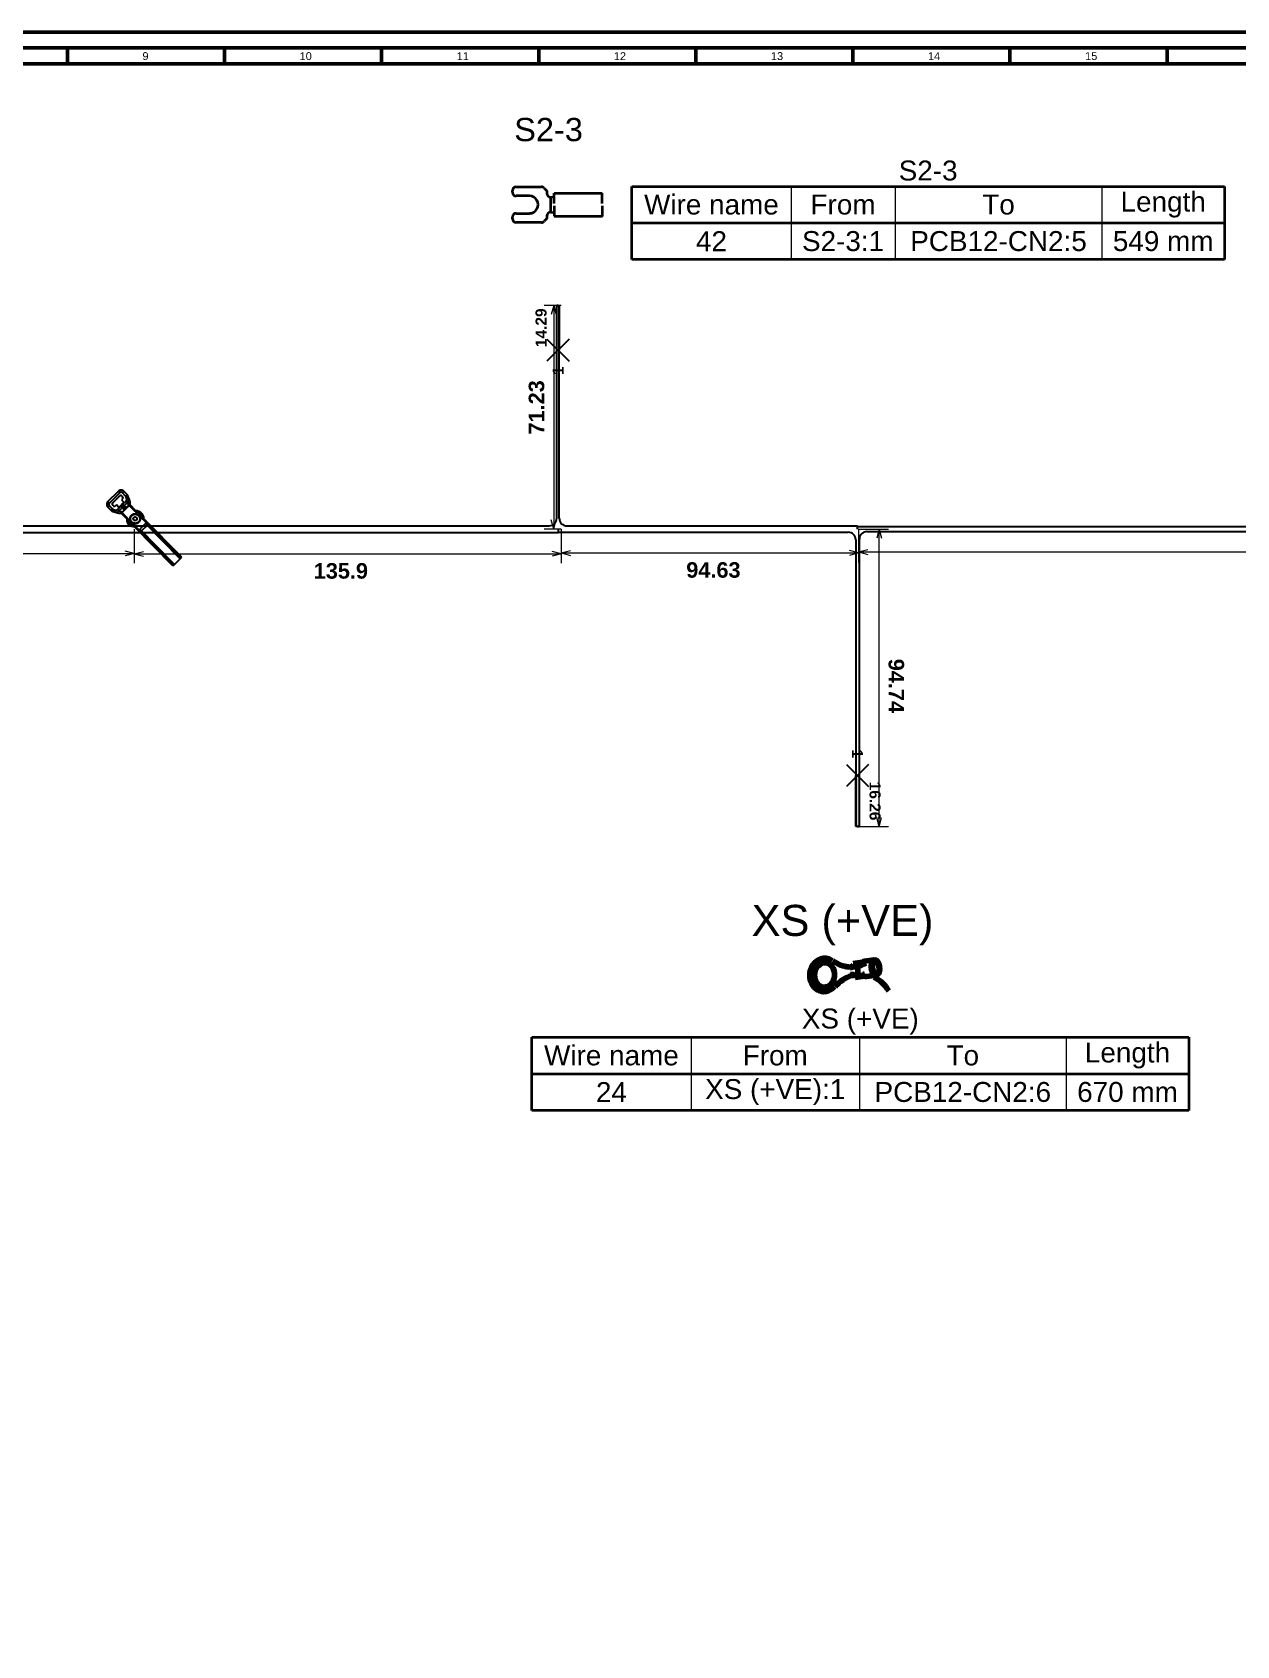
# Model space of a CAD drawing. Header units: millimetres. Extents: x 0 to 1189, y 1 to 842.
# Drawn here: x 383 to 767, y 328 to 842 of the extents above; entities that cross this region are included whole.
import ezdxf

# ---------------------------------------------------------------- set-up
doc = ezdxf.new("R2010")
doc.units = ezdxf.units.MM
doc.header["$MEASUREMENT"] = 0
doc.linetypes.add('DottedLine', pattern=[3, 0, -3])
doc.styles.get("Standard").update_dxf_attribs({"font": 'txt.shx'})

msp = doc.modelspace()

# ---------------------------------------------------------------- hatches: boundary and pattern name
h = msp.add_hatch(color=1)
h.paths.add_polyline_path([(113.7, 683.34), (89.11, 692.29), (89.39, 693.04), (113.84, 684.14), (113.84, 684.12), (113.84, 683.34)], flags=0)
h.paths.add_polyline_path([(551.07, 740.65), (550.28, 740.65), (550.28, 754.94), (551.07, 754.94)], flags=0)
h = msp.add_hatch(color=2)
h.paths.add_polyline_path([(113.35, 683.43), (99.93, 706.68), (100.9, 707.25), (113.87, 684.79), (113.84, 684.79), (113.84, 683.43)], flags=0)
h.paths.add_polyline_path([(645.39, 605.24), (646.52, 605.24), (646.55, 588.98), (645.43, 588.98)], flags=0)

# ---------------------------------------------------------------- linework, layer by layer
at = {"color": 7, "linetype": 'Continuous', "lineweight": 50}
for p, q in [((0, 841.88), (1189, 841.88)), ((5, 836.88), (1184, 836.88)), ((394.5, 831.88), (394.5, 836.88)), ((444.5, 831.88), (444.5, 836.88)), ((494.5, 831.88), (494.5, 836.88)), ((544.5, 831.88), (544.5, 836.88)), ((594.5, 831.88), (594.5, 836.88)), ((644.5, 831.88), (644.5, 836.88)), ((694.5, 831.88), (694.5, 836.88)), ((744.5, 831.88), (744.5, 836.88)), ((10, 831.88), (1179, 831.88))]:
    msp.add_line(p, q, dxfattribs=at)
at = {"color": 7, "linetype": 'Continuous', "lineweight": 35}
for p, q in [((536.19, 790.94), (536.19, 791.47)), ((537.37, 792.65), (545.37, 792.65)), ((546.23, 792.3), (547.09, 791.44)), ((547.09, 791.44), (547.09, 790.58)), ((574.16, 792.82), (762.74, 792.82)), ((574.16, 769.54), (574.16, 792.82)), ((762.74, 792.82), (762.74, 769.54)), ((541.56, 789.76), (537.37, 789.76)), ((548.25, 789.42), (549.41, 789.54)), ((548.25, 789.42), (548.25, 784.58)), ((549.41, 790.67), (564.69, 790.67)), ((536.19, 782.52), (536.19, 783.05)), ((537.37, 784.23), (541.56, 784.23)), ((545.37, 781.34), (537.37, 781.34)), ((547.09, 782.55), (546.23, 781.7)), ((547.09, 783.41), (547.09, 782.55)), ((548.25, 784.58), (549.41, 784.45)), ((549.41, 783.32), (564.69, 783.32)), ((574.16, 781.18), (762.74, 781.18)), ((762.74, 769.54), (574.16, 769.54)), ((542.34, 521.92), (751.38, 521.92)), ((542.34, 498.63), (542.34, 521.92)), ((751.38, 521.92), (751.38, 498.63)), ((542.34, 510.28), (751.38, 510.28)), ((751.38, 498.63), (542.34, 498.63))]:
    msp.add_line(p, q, dxfattribs=at)
at = {"color": 7, "linetype": 'Continuous', "lineweight": 18}
for p, q in [((624.81, 792.82), (624.81, 769.54)), ((657.93, 792.82), (657.93, 769.54)), ((723.78, 792.82), (723.78, 769.54)), ((551.7, 754.94), (546.28, 754.94)), ((549.28, 754.94), (548.5, 752.05)), ((549.28, 754.94), (549.28, 683.72)), ((549.28, 754.94), (550.05, 752.05)), ((415.81, 683.72), (415.81, 672.93)), ((415.81, 683.72), (415.81, 672.81)), ((551.7, 683.72), (546.28, 683.72)), ((549.28, 683.72), (548.5, 686.61)), ((549.28, 683.72), (550.05, 686.61)), ((551.7, 683.72), (551.7, 672.81)), ((551.7, 683.72), (551.7, 673.12)), ((646.33, 683.72), (646.33, 673.12)), ((646.33, 683.72), (655.85, 683.72)), ((646.33, 683.72), (646.33, 673.43)), ((652.85, 683.72), (652.08, 680.82)), ((652.85, 588.98), (652.85, 683.72)), ((652.85, 683.72), (653.63, 680.82)), ((264.91, 675.93), (415.81, 675.93)), ((415.81, 675.93), (412.91, 676.71)), ((415.81, 675.93), (412.91, 675.15)), ((415.81, 675.81), (418.71, 676.59)), ((415.81, 675.81), (551.7, 675.81)), ((415.81, 675.81), (418.71, 675.04)), ((551.7, 675.81), (548.8, 676.59)), ((551.7, 675.81), (548.8, 675.04)), ((551.7, 676.12), (554.6, 676.89)), ((551.7, 676.12), (646.33, 676.12)), ((551.7, 676.12), (554.6, 675.34)), ((646.33, 676.12), (643.43, 676.89)), ((646.33, 676.12), (643.43, 675.34)), ((646.33, 676.43), (649.23, 677.21)), ((646.33, 676.43), (1116.85, 676.43)), ((646.33, 676.43), (649.23, 675.66)), ((652.85, 588.98), (652.08, 591.88)), ((652.85, 588.98), (653.63, 591.88)), ((646.33, 588.98), (655.85, 588.98)), ((592.99, 521.92), (592.99, 498.63)), ((646.57, 521.92), (646.57, 498.63)), ((712.42, 521.92), (712.42, 498.63))]:
    msp.add_line(p, q, dxfattribs=at)
at = {"color": 7, "linetype": 'Continuous', "lineweight": 25}
for p, q in [((550.28, 687.18), (550.28, 754.94)), ((550.67, 754.94), (550.28, 754.94)), ((550.67, 754.94), (551.07, 754.94)), ((551.07, 687.12), (551.07, 754.94)), ((547.14, 744.19), (554.21, 737.12)), ((554.21, 744.19), (547.14, 737.12)), ((407.39, 692.48), (410.72, 695.75)), ((407.86, 692), (411.19, 695.28)), ((408.89, 691.97), (411.21, 694.25)), ((411.19, 695.28), (410.72, 695.75)), ((411.8, 694.24), (412.09, 693.94)), ((412.49, 695.74), (412.01, 695.27)), ((413.05, 694.21), (412.01, 695.27)), ((413.53, 694.68), (412.49, 695.74)), ((413.53, 694.68), (413.05, 694.21)), ((413.85, 694.12), (413.2, 693.95)), ((413.38, 693.24), (413.2, 693.95)), ((414.03, 693.41), (413.85, 694.12)), ((407.38, 690.71), (407.33, 690.77)), ((407.38, 690.71), (407.85, 691.18)), ((407.38, 690.71), (408.42, 689.65)), ((407.39, 692.48), (407.86, 692)), ((407.85, 691.18), (408.9, 690.12)), ((408.42, 689.65), (408.9, 690.12)), ((409.18, 691.08), (408.89, 691.38)), ((408.98, 689.33), (409.16, 689.97)), ((408.98, 689.33), (409.68, 689.13)), ((409.16, 689.97), (409.86, 689.77)), ((409.68, 689.13), (409.86, 689.77)), ((409.68, 689.13), (410.85, 688.81)), ((410.1, 691.4), (409.77, 691.07)), ((410.86, 690.62), (410.1, 691.4)), ((411.82, 691.25), (410.48, 689.92)), ((410.48, 689.92), (410.92, 689.48)), ((410.85, 688.81), (410.88, 688.8)), ((412.52, 692.26), (410.86, 690.62)), ((411.97, 690.51), (410.92, 689.48)), ((410.92, 689.48), (412.04, 689.17)), ((411.69, 688.65), (411.92, 688.88)), ((411.69, 688.65), (413.49, 686.82)), ((412.08, 693.35), (411.76, 693.03)), ((411.76, 693.03), (412.52, 692.26)), ((412.18, 690.88), (411.82, 691.25)), ((413.23, 692.63), (411.88, 691.3)), ((411.88, 691.3), (412.24, 690.94)), ((412.18, 690.88), (411.91, 690.62)), ((411.92, 688.88), (413.73, 687.06)), ((411.96, 690.51), (412.41, 690.05)), ((412.04, 689.17), (412.01, 689.14)), ((412.82, 689.94), (412.04, 689.17)), ((412.07, 689.13), (412.04, 689.17)), ((412.07, 689.13), (412.06, 689.12)), ((413, 690.05), (412.07, 689.13)), ((412.18, 690.88), (412.24, 690.94)), ((412.18, 690.88), (413, 690.05)), ((412.24, 690.94), (412.51, 691.2)), ((412.24, 690.94), (413.06, 690.11)), ((412.61, 691.15), (413.07, 690.7)), ((413.66, 692.18), (412.62, 691.15)), ((413, 690.05), (413.06, 690.11)), ((413.99, 691.02), (413.06, 690.11)), ((413.96, 691.06), (413.17, 690.28)), ((413.23, 692.63), (413.66, 692.18)), ((414.03, 693.41), (413.38, 693.24)), ((413.66, 692.18), (413.96, 691.06)), ((413.96, 691.06), (413.99, 691.09)), ((413.96, 691.06), (413.99, 691.02)), ((413.99, 691.02), (414, 691.03)), ((414.03, 693.41), (414.33, 692.24)), ((414.48, 691.4), (414.24, 691.16)), ((416.04, 689.34), (414.24, 691.16)), ((414.33, 692.24), (414.34, 692.21)), ((416.28, 689.57), (414.48, 691.4)), ((416.28, 689.57), (416.04, 689.34)), ((416.45, 689.12), (416.5, 689.45)), ((348.65, 684.79), (413.35, 684.79)), ((413.35, 684.79), (414.78, 684.79)), ((413.49, 686.82), (413.73, 687.06)), ((413.93, 686.65), (413.6, 686.6)), ((414.78, 684.79), (547.88, 684.79)), ((415.7, 684.86), (415.64, 684.53)), ((415.86, 684.41), (416.1, 684.64)), ((428.1, 671.98), (415.86, 684.41)), ((428.33, 672.22), (416.1, 684.64)), ((419.32, 685.47), (417.54, 683.71)), ((428.6, 672.48), (417.54, 683.71)), ((419.88, 684.9), (418.1, 683.14)), ((418.21, 687.33), (418.54, 687.38)), ((418.65, 687.16), (418.42, 686.92)), ((430.65, 674.5), (418.42, 686.92)), ((430.89, 674.73), (418.65, 687.16)), ((430.38, 674.23), (419.32, 685.47)), ((550.67, 683.72), (550.67, 682.65)), ((550.67, 683.72), (550.67, 682.7)), ((553.47, 684.73), (645.99, 684.73)), ((645.99, 683.72), (645.99, 684.73)), ((645.99, 684.51), (705.59, 684.51)), ((645.99, 683.72), (645.99, 684.51)), ((705.59, 684.51), (782.88, 684.51)), ((348.65, 682.65), (413.35, 682.65)), ((413.35, 682.65), (414.78, 682.65)), ((414.78, 682.65), (550.67, 682.65)), ((550.67, 682.7), (643.03, 682.7)), ((645.43, 680.31), (645.43, 588.98)), ((646.55, 680.53), (646.55, 588.98)), ((648.95, 682.92), (705.59, 682.92)), ((705.59, 682.92), (782.88, 682.92)), ((428.6, 672.48), (430.38, 674.23)), ((430.38, 674.23), (430.65, 674.5)), ((430.65, 674.5), (430.89, 674.73)), ((428.1, 671.98), (428.33, 672.22)), ((428.33, 672.22), (428.6, 672.48)), ((642.42, 608.78), (649.49, 601.71)), ((649.49, 608.78), (642.42, 601.71)), ((645.99, 588.98), (645.43, 588.98)), ((645.99, 588.98), (646.55, 588.98))]:
    msp.add_line(p, q, dxfattribs=at)
at = {"color": 7, "linetype": 'Continuous', "lineweight": 211}
for p, q in [((636.06, 547.06), (635.76, 547.09)), ((644.62, 545.41), (647.53, 545.82)), ((651.41, 546.58), (648.11, 546.12)), ((645.24, 540.99), (648.15, 541.4)), ((652.09, 541.73), (648.8, 541.27)), ((635.23, 536.41), (634.93, 536.44))]:
    msp.add_line(p, q, dxfattribs=at)
at = {"color": 251, "linetype": 'DottedLine', "lineweight": 50, "true_color": 0x656565}
msp.add_polyline3d([(0, 0.88, 0), (0, 841.88, 0), (1189, 841.88, 0), (1189, 0.88, 0), (0, 0.88, 0)], dxfattribs=at)
at = {"color": 7, "linetype": 'Continuous', "lineweight": 25}
for points in [[(551.07, 754.94, 0), (551.07, 740.65, 0), (550.28, 740.65, 0), (550.28, 754.94, 0), (551.07, 754.94, 0), (551.07, 754.94, 0)], [(409.86, 689.77, 0), (410.06, 689.75, 0), (410.26, 689.79, 0), (410.48, 689.92, 0)], [(411.91, 690.62, 0), (411.87, 690.81, 0), (411.82, 691.25, 0)], [(412.51, 691.2, 0), (412.32, 691.24, 0), (411.88, 691.3, 0)], [(413.23, 692.63, 0), (413.34, 692.79, 0), (413.4, 692.98, 0), (413.38, 693.24, 0)], [(414.34, 692.21, 0), (414.37, 691.91, 0), (414.32, 691.61, 0), (414.19, 691.33, 0), (413.99, 691.09, 0)], [(416.22, 689.63, 0), (416.73, 689.59, 0), (417.24, 689.45, 0), (417.71, 689.19, 0), (418.03, 688.92, 0)], [(418.03, 688.92, 0), (418.3, 688.6, 0), (418.5, 688.24, 0), (418.63, 687.85, 0), (418.7, 687.47, 0), (418.72, 687.09, 0)], [(413.43, 686.88, 0), (413.43, 686.59, 0), (413.47, 686.29, 0), (413.54, 686.01, 0), (413.64, 685.75, 0), (413.85, 685.38, 0), (414.11, 685.06, 0)], [(415.92, 684.35, 0), (415.45, 684.38, 0), (414.98, 684.5, 0), (414.52, 684.73, 0), (414.11, 685.06, 0)], [(645.43, 588.98, 0), (645.39, 605.24, 0), (646.52, 605.24, 0), (646.55, 588.98, 0), (645.43, 588.98, 0), (645.43, 588.98, 0)]]:
    msp.add_polyline3d(points, dxfattribs=at)
at = {"color": 7, "linetype": 'Continuous', "lineweight": 35}
for centre, major_axis, start_param, end_param in [((537.37, 791.47), (0, 1.18), 0.000001, 1.570797), ((545.37, 791.43), (0, 1.22), 5.497783, 0.000003), ((537.37, 790.94), (0, 1.18), 1.570795, 3.141593), ((541.56, 787), (-2.76, 0), 1.570796, 4.712389), ((548.25, 790.58), (0, 1.16), 1.570796, 3.141593), ((537.37, 783.05), (0, 1.18), 6.283185, 1.570797), ((537.37, 782.52), (0, 1.18), 1.570796, 3.141592), ((545.37, 782.56), (0, 1.22), 3.141589, 3.926995), ((548.25, 783.41), (0, 1.16), 0, 1.570796)]:
    msp.add_ellipse(centre, major_axis=major_axis, ratio=1, start_param=start_param, end_param=end_param, dxfattribs=at)
at = {"color": 7, "linetype": 'Continuous', "lineweight": 25}
for centre, start_param, end_param in [((547.88, 687.18), 4.712389, 5.497787), ((547.88, 687.18), 5.497787, 6.283185), ((553.47, 687.12), 3.141593, 3.926991), ((553.47, 687.12), 3.926991, 4.712389), ((643.03, 680.31), 0.785398, 1.570796), ((643.03, 680.31), 0, 0.785398), ((648.95, 680.53), 2.356194, 3.141593), ((648.95, 680.53), 1.570796, 2.356194)]:
    msp.add_ellipse(centre, major_axis=(2.39, 0), ratio=1, start_param=start_param, end_param=end_param, dxfattribs=at)
at = {"color": 7, "linetype": 'Continuous', "lineweight": 211}
for centre, major_axis, ratio, start_param, end_param in [((635.35, 541.76), (0.42, 5.32), 0.855097, 0, 2.650543), ((635.35, 541.76), (-0.3, -3.9), 0.855097, 3.141593, 6.096468), ((635.64, 541.74), (0.3, 3.9), 0.855097, 0.186717, 3.097383), ((635.64, 541.74), (-0.42, -5.32), 0.855097, 3.141593, 3.632642), ((635.35, 541.76), (-0.3, -3.9), 0.855097, 0, 2.954875), ((635.64, 541.74), (0.3, 3.9), 0.855097, 0.04421, 0.186717), ((635.35, 541.76), (-0.3, -3.9), 0.855097, 2.954875, 3.141593), ((635.35, 541.76), (0.42, 5.32), 0.855097, 5.792135, 6.283185), ((644.45, 557.61), (1.04, 13.34), 0.855097, 2.650543, 3.128679), ((644.16, 557.64), (-1.04, -13.34), 0.855097, 0, 0.491049), ((644.93, 543.2), (-0.31, 2.21), 0.509456, 3.253676, 6.283185), ((651.39, 544.11), (-0.29, 2.03), 0.509456, 0.174576, 2.967017), ((651.75, 544.16), (-0.34, 2.43), 0.509456, 0.112083, 3.141593), ((651.39, 544.11), (-0.21, 1.47), 0.509457, 0, 3.141593), ((651.75, 544.16), (-0.29, 2.03), 0.509456, 0.112083, 3.141593), ((651.39, 544.11), (-0.21, 1.47), 0.509457, 5.488041, 6.283185), ((651.75, 544.16), (-0.34, 2.43), 0.509456, 0, 0.112083), ((651.75, 544.16), (-0.29, 2.03), 0.509456, 0, 0.112083), ((651.75, 544.16), (-0.34, 2.43), 0.509456, 3.253676, 6.283185), ((651.75, 544.16), (-0.29, 2.03), 0.509456, 3.253676, 6.283185), ((646.84, 528.68), (1.04, 13.34), 0.855097, 0.335217, 0.864484), ((644.16, 557.64), (-1.04, -13.34), 0.855097, 6.244968, 6.283185), ((644.93, 543.2), (-0.31, 2.21), 0.509456, 3.141593, 3.253676), ((646.54, 528.7), (-1.04, -13.34), 0.855097, 2.277109, 2.806375), ((651.39, 544.11), (-0.21, 1.47), 0.509457, 3.141593, 3.253676), ((651.39, 544.11), (-0.21, 1.47), 0.509457, 3.253676, 3.936737), ((651.75, 544.16), (-0.29, 2.03), 0.509456, 3.141593, 3.253676), ((651.75, 544.16), (-0.34, 2.43), 0.509456, 3.141593, 3.253676), ((635.64, 541.74), (-0.42, -5.32), 0.855097, 5.418701, 6.283185), ((635.35, 541.76), (0.42, 5.32), 0.855097, 2.650543, 3.141593), ((635.35, 541.76), (-0.3, -3.9), 0.855097, 6.096468, 6.283185), ((635.35, 541.76), (0.42, 5.32), 0.855097, 3.141593, 4.006076)]:
    msp.add_ellipse(centre, major_axis=major_axis, ratio=ratio, start_param=start_param, end_param=end_param, dxfattribs=at)
at = {"color": 7, "linetype": 'Continuous', "lineweight": 35}
for points in [[(549.41, 787), (549.41, 787.41), (549.41, 787.81), (549.41, 788.21), (549.41, 788.59), (549.41, 788.95), (549.41, 789.29), (549.41, 789.6), (549.41, 789.87), (549.41, 790.11), (549.41, 790.31), (549.41, 790.47), (549.41, 790.58), (549.41, 790.65), (549.41, 790.67)], [(549.41, 787), (549.41, 786.58), (549.41, 786.18), (549.41, 785.78), (549.41, 785.4), (549.41, 785.04), (549.41, 784.7), (549.41, 784.4), (549.41, 784.12), (549.41, 783.88), (549.41, 783.68), (549.41, 783.53), (549.41, 783.41), (549.41, 783.34), (549.41, 783.32)], [(564.69, 787), (564.69, 787.41), (564.69, 787.81), (564.69, 788.21), (564.69, 788.59), (564.69, 788.95), (564.69, 789.29), (564.69, 789.6), (564.69, 789.87), (564.69, 790.11), (564.69, 790.31), (564.69, 790.47), (564.69, 790.58), (564.69, 790.65), (564.69, 790.67)], [(564.69, 787), (564.69, 786.58), (564.69, 786.18), (564.69, 785.78), (564.69, 785.4), (564.69, 785.04), (564.69, 784.7), (564.69, 784.4), (564.69, 784.12), (564.69, 783.88), (564.69, 783.68), (564.69, 783.53), (564.69, 783.41), (564.69, 783.34), (564.69, 783.32)]]:
    msp.add_open_spline(points, degree=1, knots=[0, 0, 0, 0.1122, 0.224399, 0.336599, 0.448799, 0.560999, 0.673198, 0.785398, 0.897598, 1.009798, 1.121997, 1.234197, 1.346397, 1.458597, 1.458597], dxfattribs=at)
at = {"color": 7, "linetype": 'Continuous', "lineweight": 25}
for points, weights in [([(412.49, 695.74), (412.25, 695.98), (411.93, 696.07), (411.61, 696.16), (411.28, 696.07), (410.96, 695.99), (410.72, 695.75)], [1, 0.965925812721, 1, 0.965925812721, 1, 0.965925812721, 1]), ([(412.01, 695.27), (411.9, 695.38), (411.75, 695.42), (411.6, 695.47), (411.45, 695.43), (411.3, 695.39), (411.19, 695.28)], [1, 0.965925812721, 1, 0.965925812721, 1, 0.965925812721, 1]), ([(411.8, 694.24), (411.72, 694.32), (411.61, 694.35), (411.5, 694.38), (411.4, 694.35), (411.29, 694.32), (411.21, 694.25)], [1, 0.965925812721, 1, 0.965925812721, 1, 0.965925812721, 1]), ([(412.08, 693.35), (412.16, 693.43), (412.19, 693.54), (412.22, 693.65), (412.2, 693.76), (412.17, 693.86), (412.09, 693.94)], [1, 0.965925812721, 1, 0.965925812721, 1, 0.965925812721, 1]), ([(413.2, 693.95), (413.19, 694), (413.17, 694.05), (413.15, 694.09), (413.12, 694.13), (413.09, 694.18), (413.05, 694.21)], [1, 0.996194720268, 1, 0.996194720268, 1, 0.996194720268, 1]), ([(413.85, 694.12), (413.82, 694.22), (413.77, 694.32), (413.73, 694.42), (413.67, 694.51), (413.6, 694.6), (413.53, 694.68)], [1, 0.996194720268, 1, 0.996194720268, 1, 0.996194720268, 1]), ([(407.39, 692.48), (407.15, 692.24), (407.07, 691.92), (406.98, 691.6), (407.06, 691.27), (407.14, 690.95), (407.38, 690.71)], [1, 0.965925812721, 1, 0.965925812721, 1, 0.965925812721, 1]), ([(407.86, 692), (407.75, 691.89), (407.71, 691.74), (407.67, 691.59), (407.71, 691.44), (407.74, 691.29), (407.85, 691.18)], [1, 0.965925812721, 1, 0.965925812721, 1, 0.965925812721, 1]), ([(408.42, 689.65), (408.5, 689.58), (408.59, 689.51), (408.67, 689.45), (408.77, 689.4), (408.87, 689.35), (408.98, 689.33)], [1, 0.996194720268, 1, 0.996194720268, 1, 0.996194720268, 1]), ([(408.89, 691.97), (408.81, 691.89), (408.78, 691.78), (408.75, 691.67), (408.78, 691.56), (408.81, 691.46), (408.89, 691.38)], [1, 0.965925812721, 1, 0.965925812721, 1, 0.965925812721, 1]), ([(408.9, 690.12), (408.93, 690.08), (408.97, 690.06), (409.01, 690.03), (409.06, 690), (409.11, 689.98), (409.16, 689.97)], [1, 0.996194720268, 1, 0.996194720268, 1, 0.996194720268, 1]), ([(409.18, 691.08), (409.26, 691), (409.37, 690.97), (409.47, 690.94), (409.58, 690.97), (409.69, 691), (409.77, 691.07)], [1, 0.965925812721, 1, 0.965925812721, 1, 0.965925812721, 1]), ([(409.68, 689.13), (409.9, 689.07), (410.13, 689.09), (410.35, 689.11), (410.56, 689.21), (410.76, 689.31), (410.92, 689.48)], [1, 0.983762443066, 1, 0.983762443066, 1, 0.983762443066, 1]), ([(410.85, 688.81), (410.92, 688.79), (410.99, 688.78), (411.05, 688.77), (411.12, 688.76), (411.19, 688.76), (411.26, 688.77)], [1, 0.998469829559, 1, 0.998469829559, 1, 0.998469829559, 1]), ([(410.88, 688.8), (411.08, 688.75), (411.28, 688.77), (411.48, 688.8), (411.67, 688.89), (411.86, 688.98), (412.01, 689.14)], [1, 0.985481619835, 1, 0.985481619835, 1, 0.985481619835, 1]), ([(411.26, 688.77), (411.35, 688.77), (411.43, 688.79), (411.52, 688.81), (411.6, 688.83), (411.68, 688.86), (411.76, 688.9)], [1, 0.997721195221, 1, 0.997721195221, 1, 0.997721195221, 1]), ([(411.69, 688.65), (411.64, 688.7), (411.58, 688.73), (411.53, 688.76), (411.46, 688.77), (411.4, 688.78), (411.34, 688.77)], [1, 0.988333702087, 1, 0.988333702087, 1, 0.988333702087, 1]), ([(411.76, 688.9), (411.81, 688.93), (411.87, 688.96), (411.92, 689), (411.97, 689.04), (412.02, 689.08), (412.06, 689.12)], [1, 0.9987398386, 1, 0.9987398386, 1, 0.9987398386, 1]), ([(411.92, 688.88), (411.91, 688.9), (411.9, 688.91), (411.89, 688.92), (411.87, 688.93), (411.86, 688.94), (411.85, 688.95)], [1, 0.999736726284, 1, 0.999736726284, 1, 0.999736726284, 1]), ([(411.91, 690.62), (411.92, 690.6), (411.92, 690.58), (411.93, 690.56), (411.94, 690.54), (411.95, 690.53), (411.96, 690.51)], [1, 0.997151911259, 1, 0.997151911259, 1, 0.997151911259, 1]), ([(412.01, 689.14), (412.02, 689.13), (412.03, 689.12), (412.04, 689.12), (412.05, 689.12), (412.06, 689.12), (412.06, 689.12)], [1, 0.998356223106, 1, 0.998356223106, 1, 0.998356223106, 1]), ([(412.41, 690.05), (412.49, 689.97), (412.6, 689.94), (412.71, 689.91), (412.81, 689.94), (412.92, 689.97), (413, 690.05)], [1, 0.965925812721, 1, 0.965925812721, 1, 0.965925812721, 1]), ([(412.62, 691.15), (412.6, 691.17), (412.58, 691.18), (412.56, 691.19), (412.54, 691.19), (412.53, 691.2), (412.51, 691.2)], [1, 0.997134566307, 1, 0.997134566307, 1, 0.997134566307, 1]), ([(413.06, 690.11), (413.14, 690.18), (413.17, 690.29), (413.2, 690.4), (413.17, 690.51), (413.14, 690.62), (413.07, 690.7)], [1, 0.965925812721, 1, 0.965925812721, 1, 0.965925812721, 1]), ([(413.66, 692.18), (413.83, 692.33), (413.94, 692.54), (414.04, 692.74), (414.06, 692.97), (414.09, 693.19), (414.03, 693.41)], [1, 0.983762383461, 1, 0.983762383461, 1, 0.983762383461, 1]), ([(414, 691.03), (414, 691.04), (414, 691.04), (414, 691.05), (414, 691.06), (414, 691.07), (413.99, 691.09)], [1, 0.998356223106, 1, 0.998356223106, 1, 0.998356223106, 1]), ([(414, 691.03), (414.05, 691.08), (414.09, 691.12), (414.13, 691.17), (414.16, 691.23), (414.2, 691.28), (414.23, 691.33)], [1, 0.9987398386, 1, 0.9987398386, 1, 0.9987398386, 1]), ([(414.17, 691.24), (414.18, 691.23), (414.19, 691.22), (414.21, 691.2), (414.22, 691.19), (414.23, 691.18), (414.24, 691.16)], [1, 0.999736726284, 1, 0.999736726284, 1, 0.999736726284, 1]), ([(414.23, 691.33), (414.27, 691.41), (414.3, 691.49), (414.33, 691.57), (414.34, 691.66), (414.36, 691.74), (414.37, 691.83)], [1, 0.997721254826, 1, 0.997721254826, 1, 0.997721254826, 1]), ([(414.37, 691.83), (414.38, 691.89), (414.37, 691.96), (414.37, 692.03), (414.36, 692.1), (414.35, 692.17), (414.33, 692.24)], [1, 0.998469829559, 1, 0.998469829559, 1, 0.998469829559, 1]), ([(414.36, 691.75), (414.35, 691.69), (414.36, 691.62), (414.37, 691.56), (414.4, 691.5), (414.43, 691.44), (414.48, 691.4)], [1, 0.988333702087, 1, 0.988333702087, 1, 0.988333702087, 1]), ([(417.23, 688.13), (415.25, 690.13), (414.5, 687.42), (413.76, 684.71), (416.48, 685.42), (419.2, 686.12), (417.23, 688.13)], [1, 0.499999970198, 1, 0.499999970198, 1, 0.499999970198, 1]), ([(417.2, 688.1), (415.28, 690.05), (414.54, 687.41), (413.81, 684.77), (416.47, 685.46), (419.12, 686.15), (417.2, 688.1)], [1, 0.499999970198, 1, 0.499999970198, 1, 0.499999970198, 1]), ([(417.11, 688.01), (415.34, 689.81), (414.67, 687.38), (413.99, 684.94), (416.44, 685.58), (418.88, 686.21), (417.11, 688.01)], [1, 0.499999970198, 1, 0.499999970198, 1, 0.499999970198, 1]), ([(416.04, 689.34), (416.1, 689.28), (416.16, 689.24), (416.23, 689.19), (416.3, 689.17), (416.37, 689.14), (416.45, 689.12)], [1, 0.994677901268, 1, 0.994677901268, 1, 0.994677901268, 1]), ([(416.28, 689.57), (416.31, 689.54), (416.35, 689.51), (416.38, 689.49), (416.42, 689.47), (416.46, 689.46), (416.5, 689.45)], [1, 0.994677901268, 1, 0.994677901268, 1, 0.994677901268, 1]), ([(418.21, 687.33), (418.14, 687.78), (417.89, 688.16), (417.65, 688.54), (417.27, 688.79), (416.89, 689.04), (416.45, 689.12)], [1, 0.978768289089, 1, 0.978768289089, 1, 0.978768289089, 1]), ([(418.54, 687.38), (418.46, 687.9), (418.17, 688.34), (417.89, 688.78), (417.46, 689.07), (417.02, 689.36), (416.5, 689.45)], [1, 0.978768289089, 1, 0.978768289089, 1, 0.978768289089, 1]), ([(413.6, 686.59), (413.6, 686.64), (413.58, 686.68), (413.56, 686.72), (413.54, 686.75), (413.52, 686.79), (413.49, 686.82)], [1, 0.994677901268, 1, 0.994677901268, 1, 0.994677901268, 1]), ([(413.6, 686.6), (413.68, 686.08), (413.97, 685.64), (414.25, 685.2), (414.69, 684.91), (415.12, 684.62), (415.64, 684.53)], [1, 0.978768289089, 1, 0.978768289089, 1, 0.978768289089, 1]), ([(413.93, 686.65), (413.92, 686.72), (413.89, 686.8), (413.86, 686.87), (413.82, 686.93), (413.78, 687), (413.73, 687.06)], [1, 0.994677901268, 1, 0.994677901268, 1, 0.994677901268, 1]), ([(413.93, 686.65), (414, 686.2), (414.25, 685.82), (414.49, 685.44), (414.87, 685.18), (415.25, 684.93), (415.7, 684.86)], [1, 0.978768289089, 1, 0.978768289089, 1, 0.978768289089, 1]), ([(416.49, 687.4), (415.78, 688.12), (415.51, 687.14), (415.24, 686.17), (416.22, 686.42), (417.2, 686.68), (416.49, 687.4)], [1, 0.499999970198, 1, 0.499999970198, 1, 0.499999970198, 1]), ([(415.86, 684.41), (415.83, 684.44), (415.8, 684.46), (415.76, 684.49), (415.72, 684.5), (415.68, 684.52), (415.64, 684.53)], [1, 0.994677901268, 1, 0.994677901268, 1, 0.994677901268, 1]), ([(416.1, 684.64), (416.05, 684.7), (415.98, 684.74), (415.92, 684.78), (415.84, 684.81), (415.77, 684.84), (415.7, 684.86)], [1, 0.994677901268, 1, 0.994677901268, 1, 0.994677901268, 1]), ([(418.21, 687.33), (418.22, 687.25), (418.25, 687.18), (418.28, 687.11), (418.32, 687.04), (418.36, 686.98), (418.42, 686.92)], [1, 0.994677901268, 1, 0.994677901268, 1, 0.994677901268, 1]), ([(418.54, 687.38), (418.55, 687.34), (418.56, 687.3), (418.58, 687.26), (418.6, 687.22), (418.62, 687.19), (418.65, 687.16)], [1, 0.994677901268, 1, 0.994677901268, 1, 0.994677901268, 1])]:
    msp.add_rational_spline(points, weights, degree=2, knots=[0, 0, 0, 0.333333, 0.333333, 0.666667, 0.666667, 1, 1, 1], dxfattribs=at)
at = {"color": 7, "linetype": 'Continuous', "lineweight": 211}
for points in [[(644.71, 544.9), (644.45, 544.46), (644.13, 544.25), (643.55, 544.27)], [(644.76, 544.41), (644.49, 544.26), (644.13, 544.12), (643.58, 543.97)], [(644.96, 541.94), (644.68, 541.92), (644.31, 541.9), (643.75, 541.89)], [(645, 541.45), (644.67, 541.7), (644.33, 541.77), (643.77, 541.59)], [(645.49, 541.55), (645.07, 541.73), (644.64, 541.75), (644.07, 541.57)]]:
    msp.add_open_spline(points, degree=3, dxfattribs=at)
for points in [[(648.11, 546.12), (648.07, 546.12), (648.03, 546.11), (648, 546.1), (647.88, 546.06), (647.81, 546.03), (647.74, 545.99), (647.63, 545.91), (647.59, 545.87), (647.55, 545.83), (647.51, 545.79), (647.43, 545.71), (647.36, 545.62), (647.3, 545.51), (647.16, 545.23), (647.09, 545.04), (647.04, 544.83), (647.01, 544.6)], [(648.8, 541.27), (648.76, 541.26), (648.72, 541.26), (648.68, 541.26), (648.56, 541.26), (648.48, 541.27), (648.4, 541.29), (648.27, 541.34), (648.22, 541.36), (648.17, 541.39), (648.12, 541.42), (648.03, 541.47), (647.94, 541.54), (647.84, 541.63), (647.63, 541.87), (647.52, 542.03), (647.41, 542.22), (647.32, 542.43)]]:
    msp.add_open_spline(points, degree=4, knots=[0, 0, 0, 0, 0, 0.071429, 0.142857, 0.214286, 0.285714, 0.357143, 0.428571, 0.5, 0.571429, 0.642857, 0.714286, 0.785714, 0.857143, 0.928571, 1, 1, 1, 1, 1], dxfattribs=at)

# ---------------------------------------------------------------- texts
at = {"color": 7, "lineweight": 0, "attachment_point": 5}
for s, insert, char_height in [('{\\fArial|b0|i0|c0;9}', (419.36, 834.28), 2.5), ('{\\fArial|b0|i0|c0;10}', (470.35, 834.28), 2.5), ('{\\fArial|b0|i0|c0;11}', (520.35, 834.28), 2.5), ('{\\fArial|b0|i0|c0;12}', (570.35, 834.28), 2.5), ('{\\fArial|b0|i0|c0;13}', (620.35, 834.28), 2.5), ('{\\fArial|b0|i0|c0;14}', (670.35, 834.28), 2.5), ('{\\fArial|b0|i0|c0;15}', (720.35, 834.28), 2.5), ('{\\fArial|b1|i0|c0;135.9}', (481.54, 670.36), 4.9389), ('{\\fArial|b1|i0|c0;94.63}', (600.11, 670.66), 4.9389)]:
    msp.add_mtext(s, dxfattribs=dict(at, insert=insert, char_height=char_height))
at = {"color": 7, "attachment_point": 5}
for s, insert, char_height in [('{\\fArial|b0|i0|c0;S2-3}', (547.64, 810.86), 7.4083), ('{\\fArial|b0|i0|c0;S2-3}', (668.45, 797.82), 6.35), ('{\\fArial|b0|i0|c0;Length}', (743.26, 787), 6.35), ('{\\fArial|b0|i0|c0;Wire name}', (599.49, 787), 6.35), ('{\\fArial|b0|i0|c0;From}', (641.37, 787), 6.35), ('{\\fArial|b0|i0|c0;To}', (690.85, 787), 6.35), ('{\\fArial|b0|i0|c0;42}', (599.49, 775.36), 6.35), ('{\\fArial|b0|i0|c0;S2-3:1}', (641.37, 775.36), 6.35), ('{\\fArial|b0|i0|c0;PCB12-CN2:5}', (690.85, 775.36), 6.35), ('{\\fArial|b0|i0|c0;549 mm}', (743.26, 775.36), 6.35), ('{\\fArial|b0|i0|c0;XS (+VE)}', (641.2, 557.64), 9.8778), ('{\\fArial|b0|i0|c0;XS (+VE)}', (646.86, 526.92), 6.35), ('{\\fArial|b0|i0|c0;Wire name}', (567.66, 516.1), 6.35), ('{\\fArial|b0|i0|c0;From}', (619.78, 516.1), 6.35), ('{\\fArial|b0|i0|c0;To}', (679.49, 516.1), 6.35), ('{\\fArial|b0|i0|c0;Length}', (731.9, 516.1), 6.35), ('{\\fArial|b0|i0|c0;XS (+VE):1}', (619.78, 504.46), 6.35), ('{\\fArial|b0|i0|c0;24}', (567.66, 504.46), 6.35), ('{\\fArial|b0|i0|c0;PCB12-CN2:6}', (679.49, 504.46), 6.35), ('{\\fArial|b0|i0|c0;670 mm}', (731.9, 504.46), 6.35)]:
    msp.add_mtext(s, dxfattribs=dict(at, insert=insert, char_height=char_height))
at = {"color": 7, "lineweight": 0, "attachment_point": 5}
for s, insert, char_height, rotation in [('{\\fArial|b1|i0|c0;14.29}', (545.28, 747.8), 3.5278, 90), ('{\\fArial|b1|i0|c0;1}', (550.67, 734.12), 3.5278, 90), ('{\\fArial|b1|i0|c0;71.23}', (543.83, 722.46), 4.9389, 90), ('{\\fArial|b1|i0|c0;94.74}', (658.3, 633.79), 4.9389, 270), ('{\\fArial|b1|i0|c0;1}', (645.94, 612.19), 3.5278, 270.117), ('{\\fArial|b1|i0|c0;16.26}', (651.54, 597.12), 3.5278, 270.117)]:
    msp.add_mtext(s, dxfattribs=dict(at, insert=insert, char_height=char_height, rotation=rotation))

doc.saveas('drawing.dxf')
